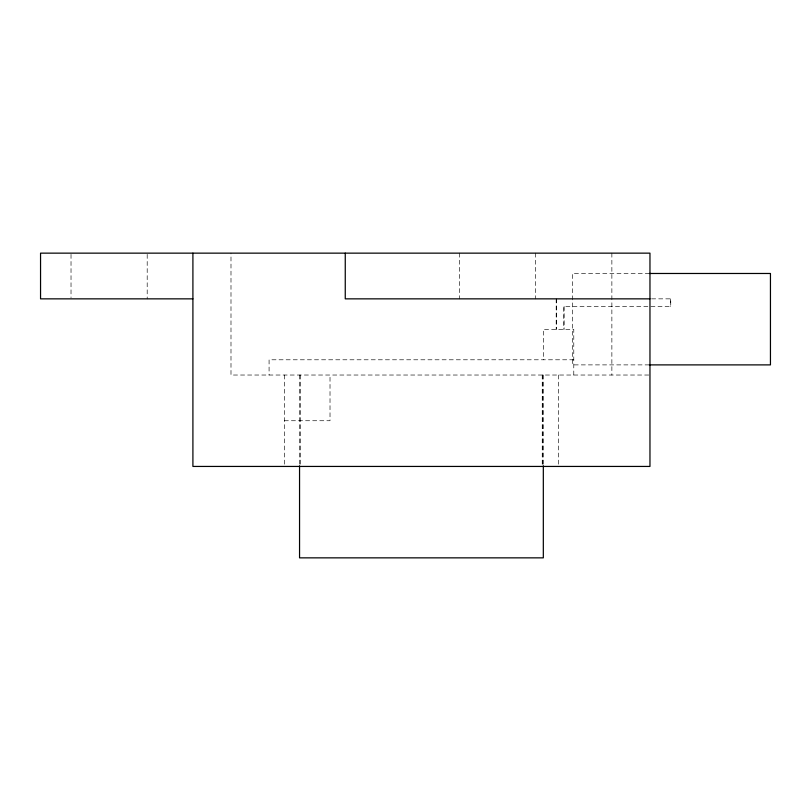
<?xml version="1.0" encoding="UTF-8"?>
<svg xmlns="http://www.w3.org/2000/svg" width="811" height="811" viewBox="0 0 811 811"><rect width="100%" height="100%" fill="white"/><g stroke="black" fill="none" stroke-linecap="round" stroke-linejoin="round"><path stroke-width="0.61" stroke-dasharray="4.05 3.04" d="M649.347 273.479L572.394 273.479L572.394 364.889L649.347 364.889M651.608 298.853L670.748 298.853L670.748 306.467L563.797 306.467L563.797 329.327M573.782 359.79L269.08 359.79L269.08 375.027M648.729 375.027L230.993 375.027L230.993 253.144M284.316 420.737L330.016 420.737L330.016 375.027M670.444 298.853L670.444 306.467M611.869 253.144L611.869 375.027M573.782 375.027L573.782 329.327L543.319 329.327L543.319 359.79M564.101 306.467L564.101 329.327M558.546 375.027L558.546 465.19M556.488 298.853L556.488 329.327M556.184 298.853L556.184 329.327M543.319 375.027L543.319 465.808M542.295 375.027L542.295 465.808M542.245 375.027L542.245 465.808M535.696 253.144L535.696 298.853M459.523 253.144L459.523 298.853M300.567 375.027L300.617 465.808M299.553 375.027L299.553 465.808M284.316 375.027L284.316 466.437M147.196 254.38L147.196 298.853M71.023 254.38L71.023 297.617"/><path stroke-width="1.22" d="M649.347 273.479L770.45 273.479L770.45 364.889L649.347 364.889M192.906 298.853L40.55 298.853L40.55 253.144L649.966 253.144L649.966 466.437L192.906 466.437L192.906 253.144M649.966 298.853L345.253 298.853L345.253 253.144M543.319 465.808L543.319 557.856L299.553 557.856L299.553 465.808"/></g></svg>
